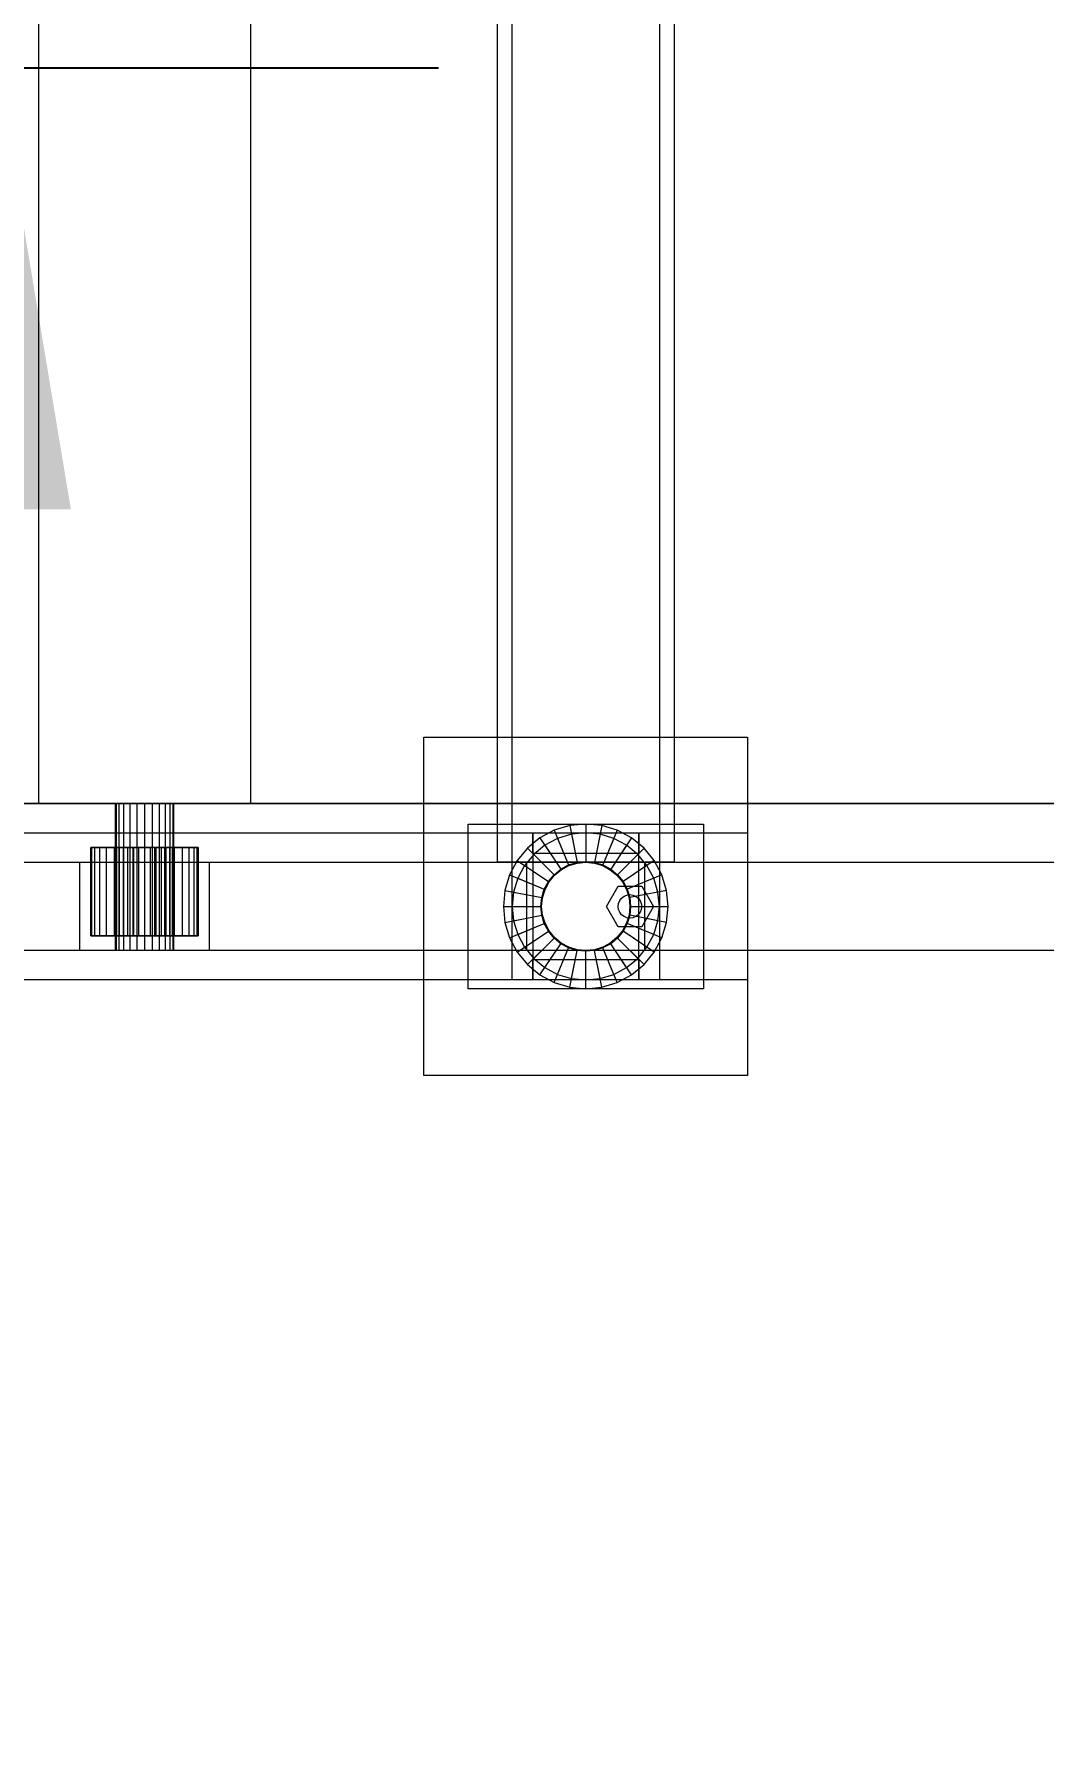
# Model space of a CAD drawing. Header units: millimetres. Extents: x -191664 to 191490, y -197311 to 10263.
# Drawn here: x 26941 to 27284, y -18573 to -17989 of the extents above; entities that cross this region are included whole.
import ezdxf

# ---------------------------------------------------------------- set-up
doc = ezdxf.new("R2010")
doc.units = ezdxf.units.MM
for name, color, linetype, lineweight in [('COTAS_INSTALACION_P', 30, 'Continuous', 0), ('COTAS_USUARIO', 1, 'Continuous', 0), ('superior_C05', 7, 'Continuous', 0)]:
    doc.layers.add(name, color=color, linetype=linetype, lineweight=lineweight)
doc.dimstyles.new('PLANTA_100', dxfattribs={"dimtxt": 250, "dimasz": 150, "dimexe": 150, "dimexo": 80, "dimgap": 100, "dimtad": 1, "dimtih": 1, "dimtoh": 1, "dimdec": 1, "dimdsep": 46, "dimcen": 0.09, "dimclrd": 1, "dimclre": 1, "dimclrt": 1, "dimadec": 0, "dimazin": 0, "dimtfac": 1, "dimtdec": 4, "dimtofl": 0, "dimtmove": 0, "dimatfit": 3, "dimfxl": 1, "dimtolj": 1, "dimtzin": 0, "dimarcsym": 0})

# ---------------------------------------------------------------- blocks, each defined once
blk = doc.blocks.new('*D5')
at = {"layer": 'COTAS_INSTALACION_P', "color": 1, "lineweight": -2, "transparency": 16777216}
for p, q in [((-1000, -18080), (-1000, -25850)), ((60117.12, -18080), (60117.12, -25850)), ((-850, -25700), (59967.12, -25700))]:
    blk.add_line(p, q, dxfattribs=at)
at = {"layer": 'COTAS_INSTALACION_P', "color": 1, "transparency": 16777216}
for points in [[(-850, -25675), (-850, -25725), (-1000, -25700)], [(59967.12, -25675), (59967.12, -25725), (60117.12, -25700)]]:
    blk.add_solid(points, dxfattribs=at)
at = {"layer": 'Defpoints', "color": 0, "transparency": 16777216}
for p in [(-1000, -18000), (60117.12, -18000), (60117.12, -25700)]:
    blk.add_point(p, dxfattribs=at)
blk = doc.blocks.new('*D103')
at = {"layer": 'COTAS_USUARIO', "color": 1, "lineweight": -2, "transparency": 16777216}
for p, q in [((26928.19, -17830), (26928.19, -17680)), ((25808.19, -17980), (27078.19, -17980)), ((25808.19, -18000), (27078.19, -18000)), ((26928.19, -18150), (26928.19, -18300))]:
    blk.add_line(p, q, dxfattribs=at)
at = {"layer": 'COTAS_USUARIO', "color": 1, "transparency": 16777216}
for points in [[(26903.19, -17830), (26953.19, -17830), (26928.19, -17980)], [(26903.19, -18150), (26953.19, -18150), (26928.19, -18000)]]:
    blk.add_solid(points, dxfattribs=at)
at = {"layer": 'Defpoints', "color": 0, "transparency": 16777216}
for p in [(25728.19, -17980), (25728.19, -18000), (26928.19, -18000)]:
    blk.add_point(p, dxfattribs=at)

msp = doc.modelspace()

# ---------------------------------------------------------------- linework, layer by layer
at = {"layer": 'superior_C05', "color": 251, "true_color": 0x5c6a72}
for p, q in [((27103.19, -18300), (27103.19, -17700)), ((27153.19, -17700), (27153.19, -18300)), ((27098.19, -18270), (27098.19, -17730)), ((27158.19, -17730), (27158.19, -18270)), ((26956.19, -18300), (26956.19, -18270)), ((26956.19, -18270), (27000.19, -18270)), ((27000.19, -18270), (27000.19, -18300)), ((27158.19, -18270), (27098.19, -18270)), ((27108.19, -18300), (27108.19, -18270)), ((27108.19, -18270), (27148.19, -18270)), ((27148.19, -18270), (27148.19, -18300)), ((27000.19, -18300), (26956.19, -18300)), ((27153.19, -18300), (27103.19, -18300)), ((27148.19, -18300), (27108.19, -18300))]:
    msp.add_line(p, q, dxfattribs=at)
at = {"layer": 'superior_C05', "color": 9, "true_color": 0xb9c3c2}
for p, q in [((26942.19, -17750), (26942.19, -18250)), ((27014.19, -17750), (27014.19, -18250)), ((26942.19, -18250), (26945.75, -18250)), ((26945.75, -18250), (26955.74, -18250)), ((26955.74, -18250), (26970.18, -18250)), ((26970.18, -18250), (26986.2, -18250)), ((26986.2, -18250), (27000.63, -18250)), ((27000.63, -18250), (27010.62, -18250)), ((27010.62, -18250), (27014.19, -18250))]:
    msp.add_line(p, q, dxfattribs=at)
at = {"layer": 'superior_C05', "color": 250, "true_color": 0x30363a}
for p, q in [((27103.19, -18250), (27103.19, -17750)), ((27153.19, -17750), (27153.19, -18250)), ((27153.19, -18250), (27103.19, -18250))]:
    msp.add_line(p, q, dxfattribs=at)
at = {"layer": 'superior_C05', "color": 251, "true_color": 0x596770}
for p, q in [((27073.19, -18342.5), (27073.19, -18227.5)), ((27073.19, -18227.5), (27183.19, -18227.5)), ((27183.19, -18227.5), (27183.19, -18342.5)), ((27088.19, -18313), (27088.19, -18257)), ((27088.19, -18257), (27168.19, -18257)), ((27168.19, -18257), (27168.19, -18313)), ((25203.19, -18260), (27183.19, -18260)), ((27103.19, -18310), (27103.19, -18260)), ((27103.19, -18260), (27110.19, -18260)), ((27110.19, -18260), (27110.19, -18310)), ((27110.19, -18267), (27110.19, -18260)), ((27110.19, -18260), (27146.19, -18260)), ((27146.19, -18310), (27146.19, -18260)), ((27146.19, -18260), (27153.19, -18260)), ((27146.19, -18260), (27146.19, -18267)), ((27153.19, -18260), (27153.19, -18310)), ((27183.19, -18260), (27183.19, -18310)), ((27146.19, -18267), (27110.19, -18267)), ((25038.19, -18270), (27328.19, -18270)), ((27328.19, -18300), (25038.19, -18300)), ((27110.19, -18310), (27110.19, -18303)), ((27110.19, -18303), (27146.19, -18303)), ((27146.19, -18303), (27146.19, -18310)), ((27183.19, -18310), (25203.19, -18310)), ((27110.19, -18310), (27103.19, -18310)), ((27146.19, -18310), (27110.19, -18310)), ((27153.19, -18310), (27146.19, -18310)), ((27168.19, -18313), (27088.19, -18313)), ((27183.19, -18342.5), (27073.19, -18342.5))]:
    msp.add_line(p, q, dxfattribs=at)
at = {"layer": 'superior_C05', "color": 117, "true_color": 0x376c5b}
msp.add_line((25128.19, -18250), (27628.19, -18250), dxfattribs=at)
at = {"layer": 'superior_C05', "color": 253, "true_color": 0xabb4b8}
msp.add_line((27538.19, -18250), (25218.19, -18250), dxfattribs=at)
at = {"layer": 'superior_C05', "color": 253, "true_color": 0xaab3b8}
for p, q in [((26968.53, -18250), (26968.19, -18250)), ((26968.19, -18250), (26968.19, -18300)), ((26969.53, -18250), (26968.53, -18250)), ((26968.53, -18250), (26968.53, -18300)), ((26971.12, -18250), (26969.53, -18250)), ((26969.53, -18250), (26969.53, -18300)), ((26973.19, -18250), (26971.12, -18250)), ((26971.12, -18250), (26971.12, -18300)), ((26975.6, -18250), (26973.19, -18250)), ((26973.19, -18250), (26973.19, -18300)), ((26978.19, -18250), (26975.6, -18250)), ((26975.6, -18250), (26975.6, -18300)), ((26980.77, -18250), (26978.19, -18250)), ((26978.19, -18250), (26978.19, -18300)), ((26983.19, -18250), (26980.77, -18250)), ((26980.77, -18250), (26980.77, -18300)), ((26985.26, -18250), (26983.19, -18250)), ((26983.19, -18250), (26983.19, -18300)), ((26986.85, -18250), (26985.26, -18250)), ((26985.26, -18250), (26985.26, -18300)), ((26987.85, -18250), (26986.85, -18250)), ((26986.85, -18250), (26986.85, -18300)), ((26987.85, -18250), (26988.19, -18250)), ((26987.85, -18250), (26987.85, -18300)), ((26988.19, -18300), (26988.19, -18250)), ((27115.71, -18276.67), (27117.58, -18274.39)), ((27117.58, -18274.39), (27119.85, -18272.53)), ((27119.85, -18272.53), (27122.45, -18271.14)), ((27122.45, -18271.14), (27125.26, -18270.29)), ((27125.26, -18270.29), (27128.19, -18270)), ((27128.19, -18270), (27131.11, -18270.29)), ((27131.11, -18270.29), (27133.93, -18271.14)), ((27133.93, -18271.14), (27136.52, -18272.53)), ((27136.52, -18272.53), (27138.79, -18274.39)), ((27138.79, -18274.39), (27140.66, -18276.67)), ((27113.47, -18282.07), (27114.33, -18279.26)), ((27114.33, -18279.26), (27115.71, -18276.67)), ((27140.66, -18276.67), (27142.04, -18279.26)), ((27142.04, -18279.26), (27142.9, -18282.07)), ((27113.19, -18285), (27113.47, -18282.07)), ((27113.47, -18287.93), (27113.19, -18285)), ((27142.9, -18282.07), (27143.19, -18285)), ((27143.19, -18285), (27142.9, -18287.93)), ((27114.33, -18290.74), (27113.47, -18287.93)), ((27115.71, -18293.33), (27114.33, -18290.74)), ((27142.04, -18290.74), (27140.66, -18293.33)), ((27142.9, -18287.93), (27142.04, -18290.74)), ((27117.58, -18295.61), (27115.71, -18293.33)), ((27119.85, -18297.47), (27117.58, -18295.61)), ((27122.45, -18298.86), (27119.85, -18297.47)), ((27125.26, -18299.71), (27122.45, -18298.86)), ((27133.93, -18298.86), (27131.11, -18299.71)), ((27136.52, -18297.47), (27133.93, -18298.86)), ((27138.79, -18295.61), (27136.52, -18297.47)), ((27140.66, -18293.33), (27138.79, -18295.61)), ((26968.53, -18300), (26968.19, -18300)), ((26969.53, -18300), (26968.53, -18300)), ((26971.12, -18300), (26969.53, -18300)), ((26973.19, -18300), (26971.12, -18300)), ((26975.6, -18300), (26973.19, -18300)), ((26978.19, -18300), (26975.6, -18300)), ((26980.77, -18300), (26978.19, -18300)), ((26983.19, -18300), (26980.77, -18300)), ((26985.26, -18300), (26983.19, -18300)), ((26986.85, -18300), (26985.26, -18300)), ((26987.85, -18300), (26986.85, -18300)), ((26988.19, -18300), (26987.85, -18300)), ((27128.19, -18300), (27125.26, -18299.71)), ((27131.11, -18299.71), (27128.19, -18300))]:
    msp.add_line(p, q, dxfattribs=at)
at = {"layer": 'superior_C05', "color": 253, "true_color": 0xa1a9ac}
for p, q in [((27122.72, -18257.54), (27117.47, -18259.13)), ((27128.19, -18257), (27122.72, -18257.54)), ((27122.72, -18257.54), (27125.21, -18270.04)), ((27133.65, -18257.54), (27128.19, -18257)), ((27128.19, -18257), (27128.19, -18269.75)), ((27133.65, -18257.54), (27131.16, -18270.04)), ((27138.9, -18259.13), (27133.65, -18257.54)), ((27112.63, -18261.72), (27108.39, -18265.2)), ((27117.47, -18259.13), (27112.63, -18261.72)), ((27112.63, -18261.72), (27119.71, -18272.32)), ((27118.62, -18261.9), (27114.3, -18264.21)), ((27117.47, -18259.13), (27122.35, -18270.91)), ((27123.31, -18260.48), (27118.62, -18261.9)), ((27118.62, -18261.9), (27122.35, -18270.91)), ((27128.19, -18260), (27123.31, -18260.48)), ((27123.31, -18260.48), (27125.21, -18270.04)), ((27133.06, -18260.48), (27128.19, -18260)), ((27128.19, -18260), (27128.19, -18269.75)), ((27133.06, -18260.48), (27131.16, -18270.04)), ((27137.75, -18261.9), (27133.06, -18260.48)), ((27138.9, -18259.13), (27134.02, -18270.91)), ((27137.75, -18261.9), (27134.02, -18270.91)), ((27143.74, -18261.72), (27136.66, -18272.32)), ((27142.08, -18264.21), (27137.75, -18261.9)), ((27143.74, -18261.72), (27138.9, -18259.13)), ((27147.99, -18265.2), (27143.74, -18261.72)), ((27104.91, -18269.44), (27102.32, -18274.28)), ((27108.39, -18265.2), (27104.91, -18269.44)), ((27104.91, -18269.44), (27115.51, -18276.53)), ((27110.51, -18267.32), (27107.4, -18271.11)), ((27108.39, -18265.2), (27117.4, -18274.22)), ((27114.3, -18264.21), (27110.51, -18267.32)), ((27110.51, -18267.32), (27117.4, -18274.22)), ((27114.3, -18264.21), (27119.71, -18272.32)), ((27125.21, -18270.04), (27128.19, -18269.75)), ((27128.19, -18269.75), (27131.16, -18270.04)), ((27142.08, -18264.21), (27136.66, -18272.32)), ((27147.99, -18265.2), (27138.97, -18274.22)), ((27145.86, -18267.32), (27138.97, -18274.22)), ((27151.47, -18269.44), (27140.87, -18276.53)), ((27145.86, -18267.32), (27142.08, -18264.21)), ((27148.97, -18271.11), (27145.86, -18267.32)), ((27151.47, -18269.44), (27147.99, -18265.2)), ((27154.06, -18274.28), (27151.47, -18269.44)), ((27102.32, -18274.28), (27100.72, -18279.54)), ((27102.32, -18274.28), (27114.1, -18279.16)), ((27105.09, -18275.43), (27103.67, -18280.12)), ((27107.4, -18271.11), (27105.09, -18275.43)), ((27105.09, -18275.43), (27114.1, -18279.16)), ((27107.4, -18271.11), (27115.51, -18276.53)), ((27115.51, -18276.53), (27117.4, -18274.22)), ((27117.4, -18274.22), (27119.71, -18272.32)), ((27119.71, -18272.32), (27122.35, -18270.91)), ((27122.35, -18270.91), (27125.21, -18270.04)), ((27131.16, -18270.04), (27134.02, -18270.91)), ((27134.02, -18270.91), (27136.66, -18272.32)), ((27136.66, -18272.32), (27138.97, -18274.22)), ((27138.97, -18274.22), (27140.87, -18276.53)), ((27148.97, -18271.11), (27140.87, -18276.53)), ((27154.06, -18274.28), (27142.28, -18279.16)), ((27151.28, -18275.43), (27142.28, -18279.16)), ((27151.28, -18275.43), (27148.97, -18271.11)), ((27152.71, -18280.12), (27151.28, -18275.43)), ((27155.65, -18279.54), (27154.06, -18274.28)), ((27100.72, -18279.54), (27100.19, -18285)), ((27100.72, -18279.54), (27113.23, -18282.02)), ((27103.67, -18280.12), (27103.19, -18285)), ((27103.67, -18280.12), (27113.23, -18282.02)), ((27113.23, -18282.02), (27114.1, -18279.16)), ((27114.1, -18279.16), (27115.51, -18276.53)), ((27140.87, -18276.53), (27142.28, -18279.16)), ((27142.28, -18279.16), (27143.14, -18282.02)), ((27155.65, -18279.54), (27143.14, -18282.02)), ((27152.71, -18280.12), (27143.14, -18282.02)), ((27153.19, -18285), (27152.71, -18280.12)), ((27156.19, -18285), (27155.65, -18279.54)), ((27100.19, -18285), (27112.94, -18285)), ((27100.19, -18285), (27100.72, -18290.46)), ((27103.19, -18285), (27112.94, -18285)), ((27103.19, -18285), (27103.67, -18289.88)), ((27112.94, -18285), (27113.23, -18282.02)), ((27113.23, -18287.98), (27112.94, -18285)), ((27143.14, -18282.02), (27143.44, -18285)), ((27143.44, -18285), (27143.14, -18287.98)), ((27143.44, -18285), (27153.19, -18285)), ((27143.44, -18285), (27156.19, -18285)), ((27152.71, -18289.88), (27153.19, -18285)), ((27155.65, -18290.46), (27156.19, -18285)), ((27100.72, -18290.46), (27113.23, -18287.98)), ((27100.72, -18290.46), (27102.32, -18295.72)), ((27102.32, -18295.72), (27114.1, -18290.84)), ((27103.67, -18289.88), (27113.23, -18287.98)), ((27103.67, -18289.88), (27105.09, -18294.57)), ((27105.09, -18294.57), (27114.1, -18290.84)), ((27114.1, -18290.84), (27113.23, -18287.98)), ((27115.51, -18293.47), (27114.1, -18290.84)), ((27142.28, -18290.84), (27140.87, -18293.47)), ((27143.14, -18287.98), (27142.28, -18290.84)), ((27151.28, -18294.57), (27142.28, -18290.84)), ((27154.06, -18295.72), (27142.28, -18290.84)), ((27152.71, -18289.88), (27143.14, -18287.98)), ((27155.65, -18290.46), (27143.14, -18287.98)), ((27151.28, -18294.57), (27152.71, -18289.88)), ((27154.06, -18295.72), (27155.65, -18290.46)), ((27102.32, -18295.72), (27104.91, -18300.56)), ((27104.91, -18300.56), (27115.51, -18293.47)), ((27105.09, -18294.57), (27107.4, -18298.89)), ((27107.4, -18298.89), (27115.51, -18293.47)), ((27107.4, -18298.89), (27110.51, -18302.68)), ((27108.39, -18304.8), (27117.4, -18295.78)), ((27110.51, -18302.68), (27117.4, -18295.78)), ((27112.63, -18308.28), (27119.71, -18297.68)), ((27114.3, -18305.79), (27119.71, -18297.68)), ((27117.4, -18295.78), (27115.51, -18293.47)), ((27119.71, -18297.68), (27117.4, -18295.78)), ((27117.47, -18310.87), (27122.35, -18299.09)), ((27118.62, -18308.1), (27122.35, -18299.09)), ((27122.35, -18299.09), (27119.71, -18297.68)), ((27125.21, -18299.96), (27122.35, -18299.09)), ((27134.02, -18299.09), (27131.16, -18299.96)), ((27136.66, -18297.68), (27134.02, -18299.09)), ((27137.75, -18308.1), (27134.02, -18299.09)), ((27138.9, -18310.87), (27134.02, -18299.09)), ((27138.97, -18295.78), (27136.66, -18297.68)), ((27142.08, -18305.79), (27136.66, -18297.68)), ((27143.74, -18308.28), (27136.66, -18297.68)), ((27140.87, -18293.47), (27138.97, -18295.78)), ((27145.86, -18302.68), (27138.97, -18295.78)), ((27147.99, -18304.8), (27138.97, -18295.78)), ((27148.97, -18298.89), (27140.87, -18293.47)), ((27151.47, -18300.56), (27140.87, -18293.47)), ((27145.86, -18302.68), (27148.97, -18298.89)), ((27148.97, -18298.89), (27151.28, -18294.57)), ((27151.47, -18300.56), (27154.06, -18295.72)), ((27104.91, -18300.56), (27108.39, -18304.8)), ((27108.39, -18304.8), (27112.63, -18308.28)), ((27110.51, -18302.68), (27114.3, -18305.79)), ((27122.72, -18312.46), (27125.21, -18299.96)), ((27123.31, -18309.52), (27125.21, -18299.96)), ((27128.19, -18300.25), (27125.21, -18299.96)), ((27131.16, -18299.96), (27128.19, -18300.25)), ((27128.19, -18310), (27128.19, -18300.25)), ((27128.19, -18313), (27128.19, -18300.25)), ((27133.06, -18309.52), (27131.16, -18299.96)), ((27133.65, -18312.46), (27131.16, -18299.96)), ((27142.08, -18305.79), (27145.86, -18302.68)), ((27143.74, -18308.28), (27147.99, -18304.8)), ((27147.99, -18304.8), (27151.47, -18300.56)), ((27112.63, -18308.28), (27117.47, -18310.87)), ((27114.3, -18305.79), (27118.62, -18308.1)), ((27118.62, -18308.1), (27123.31, -18309.52)), ((27123.31, -18309.52), (27128.19, -18310)), ((27128.19, -18310), (27133.06, -18309.52)), ((27133.06, -18309.52), (27137.75, -18308.1)), ((27137.75, -18308.1), (27142.08, -18305.79)), ((27138.9, -18310.87), (27143.74, -18308.28)), ((27117.47, -18310.87), (27122.72, -18312.46)), ((27122.72, -18312.46), (27128.19, -18313)), ((27128.19, -18313), (27133.65, -18312.46)), ((27133.65, -18312.46), (27138.9, -18310.87))]:
    msp.add_line(p, q, dxfattribs=at)
at = {"layer": 'superior_C05', "color": 125, "true_color": 0x608c85}
for p, q in [((26960.29, -18265), (26959.94, -18265)), ((26959.94, -18265), (26967.94, -18265)), ((26959.94, -18295), (26959.94, -18265)), ((26961.33, -18265), (26960.29, -18265)), ((26960.29, -18265), (26968.13, -18265)), ((26960.29, -18295), (26960.29, -18265)), ((26963.01, -18265), (26961.33, -18265)), ((26961.33, -18265), (26968.72, -18265)), ((26961.33, -18295), (26961.33, -18265)), ((26965.28, -18265), (26963.01, -18265)), ((26963.01, -18265), (26969.66, -18265)), ((26963.01, -18295), (26963.01, -18265)), ((26968.05, -18265), (26965.28, -18265)), ((26965.28, -18265), (26970.94, -18265)), ((26965.28, -18295), (26965.28, -18265)), ((26967.94, -18265), (26968.13, -18265)), ((26967.94, -18265), (26967.94, -18295)), ((26971.2, -18265), (26968.05, -18265)), ((26968.05, -18265), (26972.49, -18265)), ((26968.05, -18295), (26968.05, -18265)), ((26968.13, -18265), (26968.72, -18265)), ((26968.13, -18265), (26968.13, -18295)), ((26968.72, -18265), (26969.66, -18265)), ((26968.72, -18265), (26968.72, -18295)), ((26969.66, -18265), (26970.94, -18265)), ((26969.66, -18265), (26969.66, -18295)), ((26970.94, -18265), (26972.49, -18265)), ((26970.94, -18265), (26970.94, -18295)), ((26974.63, -18265), (26971.2, -18265)), ((26971.2, -18265), (26974.26, -18265)), ((26971.2, -18295), (26971.2, -18265)), ((26972.49, -18265), (26974.26, -18265)), ((26972.49, -18265), (26972.49, -18295)), ((26974.26, -18265), (26976.19, -18265)), ((26974.26, -18265), (26974.26, -18295)), ((26978.19, -18265), (26974.63, -18265)), ((26974.63, -18265), (26976.19, -18265)), ((26974.63, -18295), (26974.63, -18265)), ((26976.19, -18265), (26978.19, -18265)), ((26976.19, -18265), (26976.19, -18295)), ((26981.75, -18265), (26978.19, -18265)), ((26978.19, -18265), (26980.19, -18265)), ((26978.19, -18265), (26978.19, -18295)), ((26981.75, -18265), (26980.19, -18265)), ((26980.19, -18265), (26982.11, -18265)), ((26980.19, -18265), (26980.19, -18295)), ((26985.17, -18265), (26981.75, -18265)), ((26981.75, -18295), (26981.75, -18265)), ((26985.17, -18265), (26982.11, -18265)), ((26982.11, -18265), (26983.88, -18265)), ((26982.11, -18265), (26982.11, -18295)), ((26988.33, -18265), (26983.88, -18265)), ((26983.88, -18265), (26985.43, -18265)), ((26983.88, -18265), (26983.88, -18295)), ((26988.33, -18265), (26985.17, -18265)), ((26985.17, -18295), (26985.17, -18265)), ((26991.09, -18265), (26985.43, -18265)), ((26985.43, -18265), (26986.71, -18265)), ((26985.43, -18265), (26985.43, -18295)), ((26993.36, -18265), (26986.71, -18265)), ((26986.71, -18265), (26987.66, -18265)), ((26986.71, -18265), (26986.71, -18295)), ((26995.05, -18265), (26987.66, -18265)), ((26987.66, -18265), (26988.24, -18265)), ((26987.66, -18265), (26987.66, -18295)), ((26996.09, -18265), (26988.24, -18265)), ((26988.24, -18265), (26988.44, -18265)), ((26988.24, -18265), (26988.24, -18295)), ((26991.09, -18265), (26988.33, -18265)), ((26988.33, -18295), (26988.33, -18265)), ((26988.44, -18265), (26996.44, -18265)), ((26988.44, -18295), (26988.44, -18265)), ((26993.36, -18265), (26991.09, -18265)), ((26991.09, -18295), (26991.09, -18265)), ((26995.05, -18265), (26993.36, -18265)), ((26993.36, -18295), (26993.36, -18265)), ((26996.09, -18265), (26995.05, -18265)), ((26995.05, -18295), (26995.05, -18265)), ((26996.44, -18265), (26996.09, -18265)), ((26996.09, -18295), (26996.09, -18265)), ((26996.44, -18265), (26996.44, -18295)), ((26967.94, -18295), (26959.94, -18295)), ((26959.94, -18295), (26960.29, -18295)), ((26968.13, -18295), (26960.29, -18295)), ((26960.29, -18295), (26961.33, -18295)), ((26968.72, -18295), (26961.33, -18295)), ((26961.33, -18295), (26963.01, -18295)), ((26969.66, -18295), (26963.01, -18295)), ((26963.01, -18295), (26965.28, -18295)), ((26970.94, -18295), (26965.28, -18295)), ((26965.28, -18295), (26968.05, -18295)), ((26968.13, -18295), (26967.94, -18295)), ((26972.49, -18295), (26968.05, -18295)), ((26968.05, -18295), (26971.2, -18295)), ((26968.72, -18295), (26968.13, -18295)), ((26969.66, -18295), (26968.72, -18295)), ((26970.94, -18295), (26969.66, -18295)), ((26972.49, -18295), (26970.94, -18295)), ((26974.26, -18295), (26971.2, -18295)), ((26971.2, -18295), (26974.63, -18295)), ((26974.26, -18295), (26972.49, -18295)), ((26976.19, -18295), (26974.26, -18295)), ((26976.19, -18295), (26974.63, -18295)), ((26974.63, -18295), (26978.19, -18295)), ((26978.19, -18295), (26976.19, -18295)), ((26980.19, -18295), (26978.19, -18295)), ((26978.19, -18295), (26981.75, -18295)), ((26982.11, -18295), (26980.19, -18295)), ((26980.19, -18295), (26981.75, -18295)), ((26981.75, -18295), (26985.17, -18295)), ((26983.88, -18295), (26982.11, -18295)), ((26982.11, -18295), (26985.17, -18295)), ((26985.43, -18295), (26983.88, -18295)), ((26983.88, -18295), (26988.33, -18295)), ((26985.17, -18295), (26988.33, -18295)), ((26986.71, -18295), (26985.43, -18295)), ((26985.43, -18295), (26991.09, -18295)), ((26987.66, -18295), (26986.71, -18295)), ((26986.71, -18295), (26993.36, -18295)), ((26988.24, -18295), (26987.66, -18295)), ((26987.66, -18295), (26995.05, -18295)), ((26988.44, -18295), (26988.24, -18295)), ((26988.24, -18295), (26996.09, -18295)), ((26988.33, -18295), (26991.09, -18295)), ((26996.44, -18295), (26988.44, -18295)), ((26991.09, -18295), (26993.36, -18295)), ((26993.36, -18295), (26995.05, -18295)), ((26995.05, -18295), (26996.09, -18295)), ((26996.09, -18295), (26996.44, -18295))]:
    msp.add_line(p, q, dxfattribs=at)
at = {"layer": 'superior_C05', "color": 9, "true_color": 0xb4bbc0}
for p, q in [((27135.19, -18285), (27139.19, -18278.07)), ((27139.19, -18278.07), (27147.19, -18278.07)), ((27140.36, -18282.17), (27141.19, -18281.54)), ((27141.19, -18281.54), (27142.15, -18281.14)), ((27142.15, -18281.14), (27143.19, -18281)), ((27143.19, -18281), (27144.22, -18281.14)), ((27144.22, -18281.14), (27145.19, -18281.54)), ((27145.19, -18281.54), (27146.02, -18282.17)), ((27147.19, -18278.07), (27151.19, -18285)), ((27139.19, -18291.93), (27135.19, -18285)), ((27139.19, -18285), (27139.32, -18283.96)), ((27139.32, -18286.04), (27139.19, -18285)), ((27139.32, -18283.96), (27139.72, -18283)), ((27139.72, -18287), (27139.32, -18286.04)), ((27139.72, -18283), (27140.36, -18282.17)), ((27140.36, -18287.83), (27139.72, -18287)), ((27146.02, -18282.17), (27146.65, -18283)), ((27146.65, -18287), (27146.02, -18287.83)), ((27146.65, -18283), (27147.05, -18283.96)), ((27147.05, -18286.04), (27146.65, -18287)), ((27147.05, -18283.96), (27147.19, -18285)), ((27147.19, -18285), (27147.05, -18286.04)), ((27151.19, -18285), (27147.19, -18291.93)), ((27147.19, -18291.93), (27139.19, -18291.93)), ((27141.19, -18288.46), (27140.36, -18287.83)), ((27142.15, -18288.86), (27141.19, -18288.46)), ((27143.19, -18289), (27142.15, -18288.86)), ((27144.22, -18288.86), (27143.19, -18289)), ((27145.19, -18288.46), (27144.22, -18288.86)), ((27146.02, -18287.83), (27145.19, -18288.46))]:
    msp.add_line(p, q, dxfattribs=at)

# ---------------------------------------------------------------- dimensions: what is measured, and where the dimension line sits
at = {"layer": 'COTAS_INSTALACION_P'}
dim = msp.add_aligned_dim(p1=(-1000, -18000), p2=(60117.12, -18000), distance=-7700, text='<> P', dimstyle='PLANTA_100', dxfattribs=at)
dim.commit()
dim.dimension.update_dxf_attribs({"geometry": '*D5', "text_midpoint": (29558.56, -25700)})
at = {"layer": 'COTAS_USUARIO'}
dim = msp.add_aligned_dim(p1=(25728.19, -17980), p2=(25728.19, -18000), distance=1200, dimstyle='PLANTA_100', dxfattribs=at)
dim.commit()
dim.dimension.update_dxf_attribs({"geometry": '*D103', "text_midpoint": (26928.19, -17990)})

doc.saveas('drawing.dxf')
